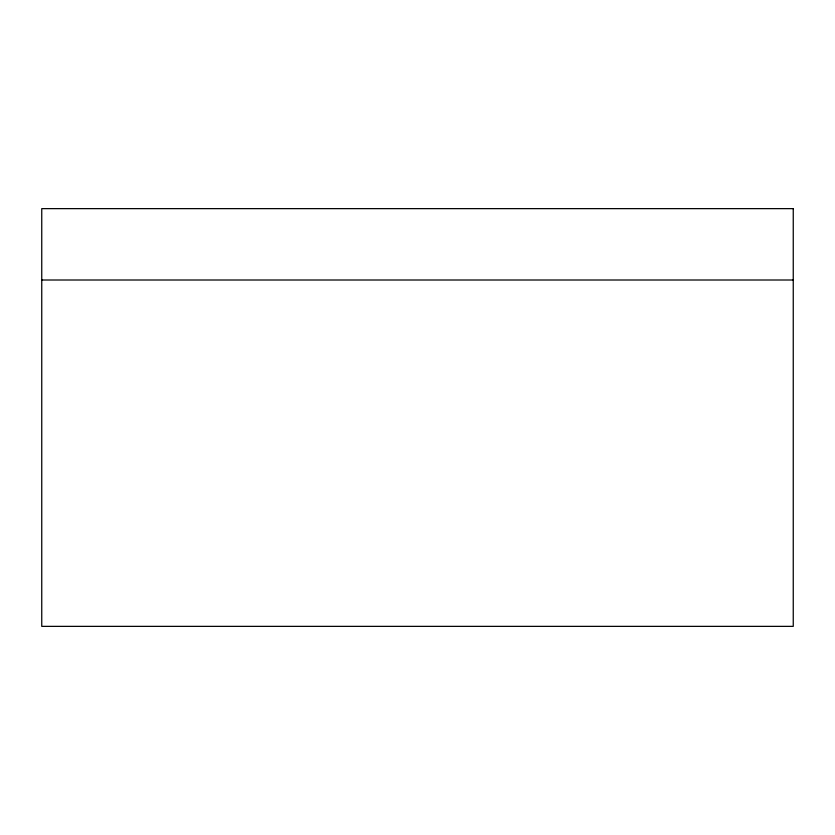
<?xml version="1.0" encoding="UTF-8"?>
<svg xmlns="http://www.w3.org/2000/svg" width="835" height="835" viewBox="0 0 835 835"><rect width="100%" height="100%" fill="white"/><g stroke="black" fill="none" stroke-linecap="round" stroke-linejoin="round"><path stroke-width="1.25" d="M41.75 280.007L793.25 280.007M793.25 208.635L41.75 208.635L41.75 626.365L793.25 626.365L793.25 208.635"/></g></svg>
